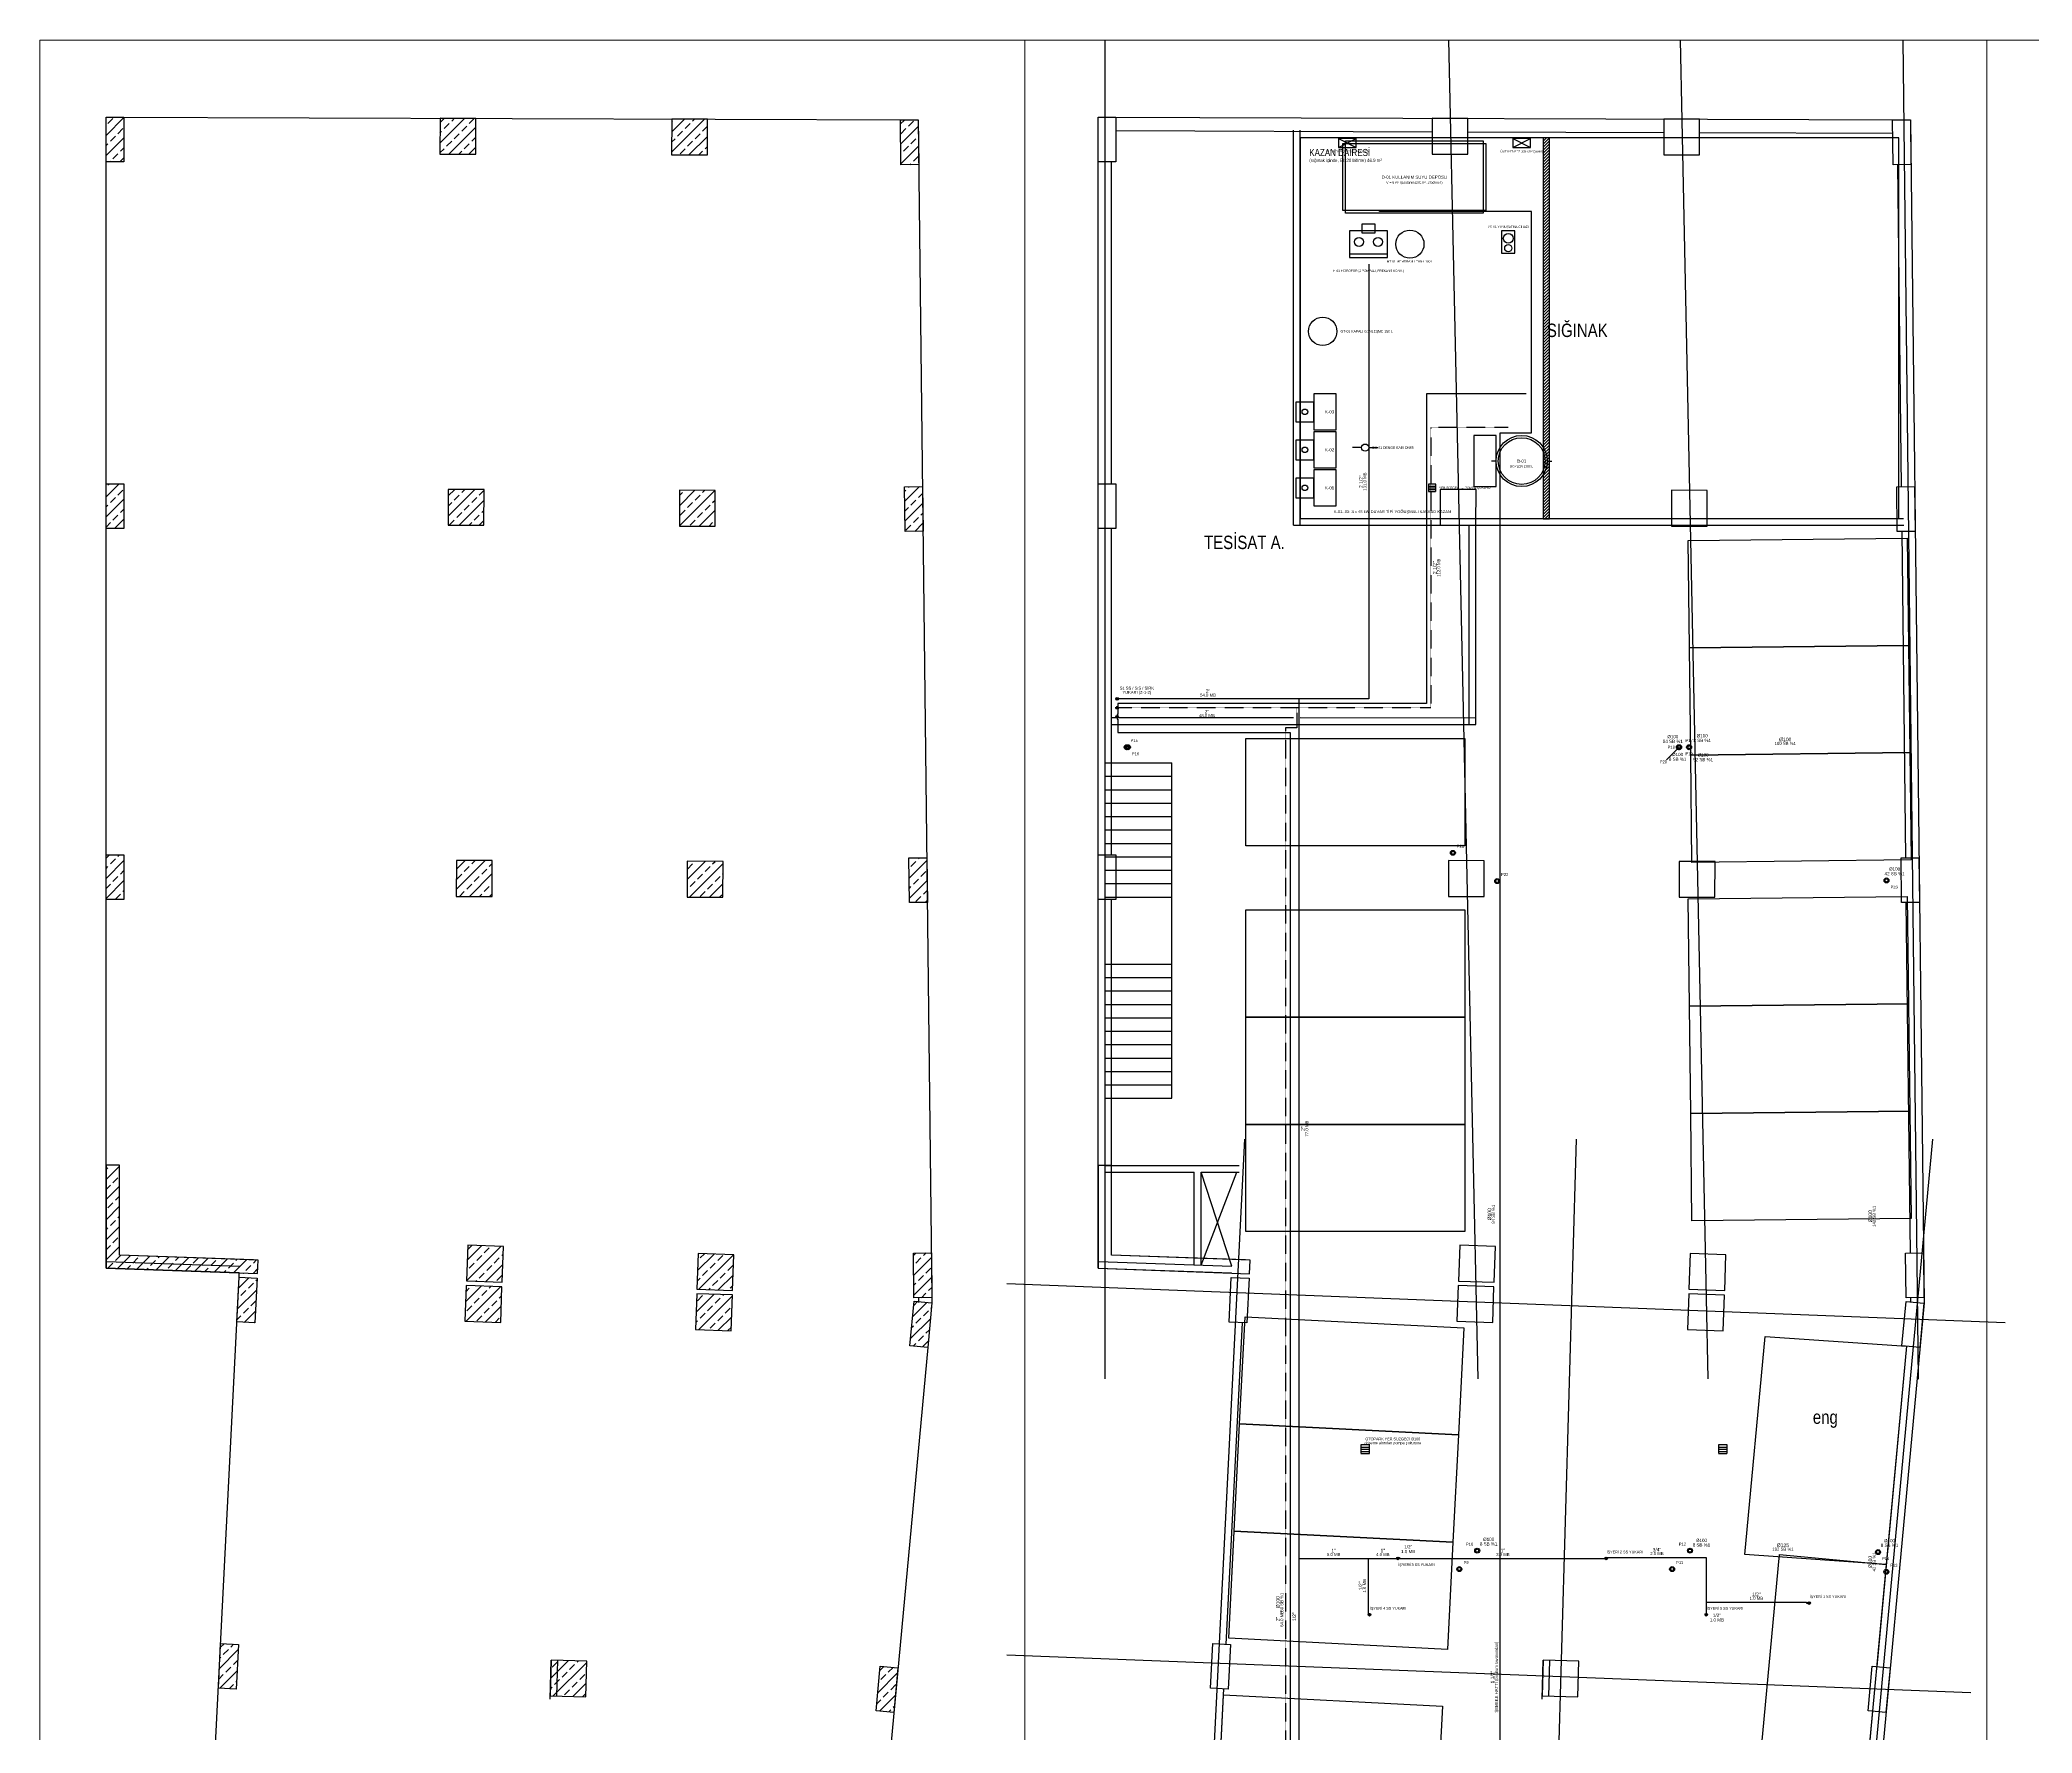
# Model space of a CAD drawing. Header units: centimetres. Extents: x 247996 to 315152, y -468471 to -440326.
# Drawn here: x 248039 to 252495, y -444113 to -440326 of the extents above; entities that cross this region are included whole.
import ezdxf
from ezdxf.enums import TextEntityAlignment as Align

# ---------------------------------------------------------------- set-up
doc = ezdxf.new("R2010")
doc.units = ezdxf.units.CM
for name, pattern in [('0', [500, 500]), ('BASMA HATTI', [0.375, 0.25, -0.125]), ('PIS', [2.625, 2.5, -0.09, -0.035])]:
    doc.linetypes.add(name, pattern=pattern)
for name, color, linetype, lineweight in [('SCOTT-ANTED', 144, 'Continuous', 0), ('SCOTT-MTY-PISSU-CAP', 211, 'Continuous', 30), ('SCOTT-MTY-SICAKSU-BORU', 1, 'BASMA HATTI', 30), ('SCOTT-MTY-SOGUKSU-BORU', 5, '0', 30), ('SCOTT-MTY-TEMIZSU-CAP', 101, 'Continuous', 30)]:
    doc.layers.add(name, color=color, linetype=linetype, lineweight=lineweight)
for name, color, linetype in [('SCOTT-MIM-GUNCEL-BODRUM', 8, 'Continuous'), ('SCOTT-MKDU0', 50, 'Continuous'), ('SCOTT-MTY-CİHAZ', 135, 'Continuous'), ('SCOTT-MTY-MENFEZ', 7, 'Continuous'), ('SCOTT-MTY-PISSU-BORU', 6, 'PIS'), ('SCOTT-MTY-PISSU-KOLON', 211, 'Continuous'), ('SCOTT-MTY-PISSU-KOLONNO', 211, 'Continuous'), ('SCOTT-MTY-SIRKULASYON-BORU', 31, 'Continuous'), ('SCOTT-MTY-TES-SAFT', 8, 'Continuous'), ('SCOTT-MTY-YANGIN-TARAMA', 8, 'Continuous')]:
    doc.layers.add(name, color=color, linetype=linetype)
doc.styles.add('ROTAS', font='arial.ttf')

# ---------------------------------------------------------------- blocks, each defined once
blk = doc.blocks.new('T-YER-SUZGECI')
for p, q in [((-6, 4), (6, 4)), ((-6, 0), (6, 0)), ((-6, -4), (6, -4))]:
    blk.add_line(p, q)
blk.add_lwpolyline([(-8, -8), (8, -8), (8, 8), (-8, 8)], close=True)
blk = doc.blocks.new('T-MENFEZ')
for p, q in [((-20, -10), (20, 10)), ((-20, 10), (20, -10))]:
    blk.add_line(p, q)
blk.add_lwpolyline([(-20, -10), (20, -10), (20, 10), (-20, 10)], close=True)
blk = doc.blocks.new('T-KOLON-T')
blk.add_hatch(color=7).paths.add_polyline_path([(3, 0), (2.8, 1.1), (2.1, 2.1), (1.1, 2.8), (0, 3), (-1.1, 2.8), (-2.1, 2.1), (-2.8, 1.1), (-3, 0), (-2.8, -1.1), (-2.1, -2.1), (-1.1, -2.8), (0, -3), (1.1, -2.8), (2.1, -2.1), (2.8, -1.1)])
blk.add_circle((0, 0), 3)
blk = doc.blocks.new('T-KOLON-P')
for radius in [5.5, 3.5]:
    blk.add_circle((0, 0), radius)

msp = doc.modelspace()

# ---------------------------------------------------------------- hatches: boundary and pattern name
at = {"layer": 'SCOTT-MTY-YANGIN-TARAMA'}
h = msp.add_hatch(dxfattribs=at)
h.set_pattern_fill('ANSI31', scale=1.5, style=0)
h.paths.add_polyline_path([(251401, -441397), (251415, -441397), (251415, -440545), (251401, -440545)])

# ---------------------------------------------------------------- linework, layer by layer
at = {"layer": 'SCOTT-ANTED'}
for p, q in [((276712.4, -440326.5), (248038.8, -440326.5)), ((248038.8, -440326.5), (248038.8, -447826.5)), ((250241.9, -440326.5), (250241.9, -447826.5)), ((252393.4, -440326.5), (252393.4, -447826.5))]:
    msp.add_line(p, q, dxfattribs=at)
at = {"layer": 'SCOTT-MIM-GUNCEL-BODRUM'}
for p, q in [((250420.7, -440326.1), (250420.6, -443320.8)), ((251189, -440326.1), (251254.8, -443320.8)), ((251707.2, -440326.1), (251769.7, -443320.8)), ((252205.4, -440326.3), (252239.7, -443321)), ((250842.8, -441411.5), (250842.8, -440528.2)), ((250857.8, -441411.5), (250857.8, -440528.3)), ((250857.8, -441396.5), (252207.3, -441396.5)), ((250842.8, -441411.5), (252207.4, -441411.5)), ((251235.8, -441857.1), (251235.8, -441411.8)), ((251250.8, -441857.1), (251250.8, -441411.8)), ((250435.9, -441841.9), (250842.8, -441841.9)), ((250857.8, -441841.9), (251250.8, -441842.1)), ((250435.9, -441856.9), (250857.8, -441856.9)), ((250857.8, -441856.9), (251250.8, -441857.1)), ((250420.9, -441943.1), (250570.9, -441943.1)), ((250420.9, -441973.1), (250570.9, -441973.1)), ((250570.9, -442693.1), (250570.9, -441943.1)), ((250420.9, -442003.1), (250570.9, -442003.1)), ((250420.9, -442033.1), (250570.9, -442033.1)), ((250420.9, -442063.1), (250570.9, -442063.1)), ((250420.9, -442093.1), (250570.9, -442093.1)), ((250420.9, -442093.1), (250570.9, -442093.1)), ((250420.9, -442123.1), (250570.9, -442123.1)), ((250420.9, -442153.1), (250570.9, -442153.1)), ((250420.9, -442183.1), (250570.9, -442183.1)), ((250420.9, -442213.1), (250570.9, -442213.1)), ((250420.9, -442243.1), (250570.9, -442243.1)), ((250420.9, -442393.1), (250570.9, -442393.1)), ((250420.9, -442423.1), (250570.9, -442423.1)), ((250420.9, -442453.1), (250570.9, -442453.1)), ((250420.9, -442483.1), (250570.9, -442483.1)), ((250420.9, -442513.1), (250570.9, -442513.1)), ((250420.9, -442543.1), (250570.9, -442543.1)), ((250420.9, -442543.1), (250570.9, -442543.1)), ((250420.9, -442573.1), (250570.9, -442573.1)), ((250420.9, -442603.1), (250570.9, -442603.1)), ((250420.9, -442633.1), (250570.9, -442633.1)), ((250420.9, -442663.1), (250570.9, -442663.1)), ((250420.9, -442693.1), (250570.9, -442693.1)), ((250523.5, -446937.7), (250734.2, -442784.9)), ((251474.6, -442784.9), (251348.2, -447197.8)), ((252271.7, -442784.9), (251847, -447355.1)), ((250420.9, -442843.1), (250720.9, -442843.1)), ((250420.9, -442858.1), (250620.9, -442858.1)), ((250620.9, -443065.7), (250620.9, -442858.1)), ((250635.9, -443066.3), (250635.9, -442858.1)), ((250635.9, -442858.1), (250720.9, -442858.1)), ((250635.9, -443066.3), (250715.8, -442858.1)), ((250705.1, -443068.8), (250635.9, -442858.1)), ((250731.3, -442843.1), (250731.6, -442843.1)), ((250405.9, -443073), (250704.3, -443083.7)), ((250406.5, -443058), (250705.1, -443068.8)), ((250201.8, -443107), (252434.4, -443194.7)), ((250201.8, -443937.6), (252357.5, -444022.3)), ((251398.7, -444037.2), (251401.2, -443949.7)), ((251413.9, -444030.1), (251416.2, -443950.1))]:
    msp.add_line(p, q, dxfattribs=at)
for points in [[(250405.6, -440499), (252222.4, -440505.1), (252252.9, -443150.8), (251829.9, -447705.1), (251537.1, -447613.8), (251584.3, -447105), (250517, -446772.2)], [(250405.7, -443072.9), (250405.6, -440499)], [(250405.6, -440499), (250445.6, -440499), (250445.6, -440599), (250405.6, -440599), (250405.6, -440499)], [(251152.9, -440501.6), (251152.6, -440581.6), (251232.6, -440581.9), (251232.9, -440501.9), (251152.9, -440501.6)], [(251670.9, -440503.4), (251670.6, -440583.4), (251750.6, -440583.6), (251750.9, -440503.6), (251670.9, -440503.4)], [(252182.4, -440505.7), (252222.4, -440505.2), (252223.6, -440605.2), (252183.6, -440605.7), (252182.4, -440505.7)], [(250445.6, -440529.1), (251152.8, -440531.5)], [(250857.8, -441396.5), (252196.7, -441396.5), (252196.7, -440545.1), (250857.8, -440545.1), (250857.8, -441396.5)], [(251232.8, -440531.8), (251670.8, -440533.3)], [(251750.8, -440533.5), (252182.7, -440535)], [(250435.6, -441319), (250435.6, -440599)], [(252193.6, -440605.6), (252201.8, -441325.6)], [(250405.6, -441319), (250445.6, -441319), (250445.6, -441419), (250405.6, -441419), (250405.6, -441319)], [(251171.1, -441331.5), (251170.8, -441411.5), (251250.8, -441411.8), (251251.1, -441331.8), (251171.1, -441331.5)], [(251688.2, -441333.4), (251687.9, -441413.4), (251767.9, -441413.7), (251768.2, -441333.7), (251688.2, -441333.4)], [(252191.8, -441325.7), (252231.8, -441325.3), (252232.9, -441425.3), (252192.9, -441425.7), (252191.8, -441325.7)], [(250435.7, -442148.9), (250435.6, -441419)], [(252215.5, -441440.2), (252218.3, -441680.2), (251728.3, -441685.8), (251725.6, -441445.9), (252215.5, -441440.2)], [(252203, -441425.6), (252211.4, -442155.5)], [(252218.3, -441680.2), (252221, -441920.2), (251731.1, -441925.8), (251728.3, -441685.8), (252218.3, -441680.2)], [(251225.9, -441888.8), (251225.9, -442128.8), (250735.9, -442128.8), (250735.9, -441888.8), (251225.9, -441888.8)], [(252221, -441920.2), (252223.8, -442160.2), (251733.8, -442165.8), (251731.1, -441925.8), (252221, -441920.2)], [(250405.6, -442148.9), (250445.6, -442148.9), (250445.6, -442248.9), (250405.6, -442248.9), (250405.6, -442148.9)], [(252201.5, -442155.6), (252241.5, -442155.2), (252242.6, -442255.2), (252202.6, -442255.6), (252201.5, -442155.6)], [(251189.3, -442161.6), (251189, -442241.6), (251269, -442241.9), (251269.3, -442161.9), (251189.3, -442161.6)], [(251705.6, -442163.4), (251705.3, -442243.4), (251785.3, -442243.6), (251785.6, -442163.6), (251705.6, -442163.4)], [(252215.5, -442241.8), (252218.3, -442481.7), (251728.3, -442487.4), (251725.6, -442247.4), (252215.5, -442241.8)], [(250735.6, -443055.1), (250735.7, -443054.7), (250435.7, -443043.9), (250435.7, -442248.9)], [(251225.9, -442271.4), (251225.9, -442511.4), (250735.9, -442511.4), (250735.9, -442271.4), (251225.9, -442271.4)], [(252212.5, -442255.5), (252221.6, -443039.4)], [(251225.9, -442511.4), (251225.9, -442751.4), (250735.9, -442751.4), (250735.9, -442511.4), (251225.9, -442511.4)], [(252218.3, -442481.7), (252221, -442721.7), (251731.1, -442727.4), (251728.3, -442487.4), (252218.3, -442481.7)], [(252221, -442721.7), (252223.8, -442961.7), (251733.8, -442967.4), (251731.1, -442727.4), (252221, -442721.7)], [(251225.9, -442751.4), (251225.9, -442991.4), (250735.9, -442991.4), (250735.9, -442751.4), (251225.9, -442751.4)], [(250745.5, -443055.4), (250435.6, -443044), (250435.6, -442843.1), (250405.6, -442843.1), (250405.6, -443072.9), (250744, -443085.4), (250745.5, -443055.4)], [(251214.4, -443021.8), (251211.5, -443101.8), (251291.5, -443104.6), (251294.4, -443024.7), (251214.4, -443021.8)], [(251730, -443040.3), (251727.1, -443120.2), (251807.1, -443123.1), (251809.9, -443043.1), (251730, -443040.3)], [(252211.4, -443039.5), (252251.4, -443039), (252252.6, -443139), (252212.6, -443139.5), (252211.4, -443039.5)], [(250703.5, -443093.6), (250743.5, -443095.6), (250738.4, -443195.5), (250698.5, -443193.5), (250703.5, -443093.6)], [(251211.2, -443111.8), (251208.3, -443191.7), (251288.3, -443194.6), (251291.1, -443114.6), (251211.2, -443111.8)], [(251726.8, -443130.2), (251723.9, -443210.2), (251803.9, -443213), (251806.7, -443133.1), (251726.8, -443130.2)], [(252222.7, -443139.4), (252222.8, -443149.6)], [(251223.6, -443206.4), (251211.5, -443446.1), (250722.1, -443421.3), (250734.3, -443181.6), (251223.6, -443206.4)], [(252212.9, -443147.3), (252252.7, -443151), (252243.5, -443250.5), (252203.6, -443246.8), (252212.9, -443147.3)], [(250692.1, -443914.2), (250728.6, -443195)], [(251897.6, -443225.6), (252213.7, -443247.8), (252168.4, -443735.7), (251852.3, -443713.5), (251897.6, -443225.6)], [(252213.7, -443247.8), (252147.2, -443964.2)], [(251211.5, -443446.1), (251199.4, -443685.8), (250710, -443661), (250722.1, -443421.3), (251211.5, -443446.1)], [(251199.4, -443685.8), (251187.2, -443925.5), (250697.9, -443900.7), (250710, -443661), (251199.4, -443685.8)], [(251929.4, -443713.5), (252168.4, -443735.7), (252123.1, -444223.6), (251884.1, -444201.4), (251929.4, -443713.5)], [(250662, -443912.6), (250701.9, -443914.7), (250696.9, -444014.5), (250656.9, -444012.5), (250662, -443912.6)], [(251401.2, -443949.7), (251398.9, -444029.6), (251478.9, -444031.9), (251481.2, -443952), (251401.2, -443949.7)], [(252137.1, -443963.2), (252176.9, -443966.9), (252167.6, -444066.5), (252127.8, -444062.8), (252137.1, -443963.2)], [(250650.1, -444743.2), (250687.1, -444014)], [(251175.8, -444052.4), (251163.6, -444292.1), (250674.2, -444267.3), (250686.4, -444027.6), (251175.8, -444052.4)], [(252137.9, -444063.7), (252070.3, -444791.9)]]:
    msp.add_lwpolyline(points, dxfattribs=at)
at = {"layer": 'SCOTT-MKDU0', "color": 8, "ltscale": 0.03}
for p, q in [((248186.8, -440498.9), (248226.8, -440498.9)), ((248186.8, -440598.9), (248186.8, -440498.9)), ((248186.8, -440540), (248226.8, -440500)), ((248191, -440513.4), (248202.2, -440502.2)), ((248226.8, -440498.9), (248226.8, -440598.9)), ((248934.1, -440501.5), (248933.8, -440581.5)), ((248933.9, -440556.2), (248988.5, -440501.7)), ((248934.1, -440511.2), (248943.7, -440501.5)), ((249014.1, -440501.7), (248934.1, -440501.5)), ((248959.9, -440507.8), (248966.1, -440501.6)), ((248999.2, -440513.4), (249010.4, -440502.2)), ((249013.8, -440581.7), (249014.1, -440501.7)), ((249452.1, -440503.2), (249451.8, -440583.2)), ((249451.8, -440577.1), (249525.5, -440503.5)), ((249452, -440532.1), (249480.7, -440503.3)), ((249532.1, -440503.5), (249452.1, -440503.2)), ((249452.1, -440509.5), (249453.8, -440507.8)), ((249498.7, -440507.8), (249503.1, -440503.4)), ((249531.8, -440583.5), (249532.1, -440503.5)), ((249963.7, -440505.6), (250003.6, -440505.1)), ((249964.8, -440605.6), (249963.7, -440505.6)), ((249963.8, -440514.2), (249972.5, -440505.5)), ((249981.4, -440519), (249992.6, -440507.8)), ((250003.6, -440505.1), (250004.8, -440605.1)), ((248186.8, -440584.9), (248226.8, -440544.9)), ((248196.6, -440552.7), (248207.8, -440541.5)), ((248213.4, -440535.9), (248224.6, -440524.6)), ((248934, -440533.7), (248937.5, -440530.3)), ((248943.1, -440524.6), (248954.3, -440513.4)), ((248948.7, -440563.9), (248959.9, -440552.7)), ((248953.5, -440581.5), (249014, -440521)), ((248965.5, -440547.1), (248976.7, -440535.9)), ((248982.4, -440530.3), (248993.6, -440519)), ((249004.8, -440552.7), (249014, -440543.6)), ((249451.9, -440554.6), (249459.4, -440547.1)), ((249465, -440541.5), (249476.3, -440530.3)), ((249481.9, -440524.6), (249493.1, -440513.4)), ((249487.5, -440563.9), (249498.7, -440552.7)), ((249490.5, -440583.4), (249532, -440541.9)), ((249504.3, -440547.1), (249515.6, -440535.9)), ((249521.2, -440530.3), (249532, -440519.4)), ((249964.3, -440558.6), (250003.8, -440519.1)), ((249964.6, -440535.9), (249975.8, -440524.6)), ((249987, -440558.3), (249998.3, -440547.1)), ((250003.9, -440541.5), (250004.1, -440541.3)), ((248186.8, -440562.4), (248191, -440558.3)), ((248226.8, -440598.9), (248186.8, -440598.9)), ((248195.3, -440598.9), (248196.6, -440597.6)), ((248202.2, -440592), (248213.4, -440580.8)), ((248217.7, -440598.9), (248226.8, -440589.8)), ((248219, -440575.2), (248226.8, -440567.3)), ((248933.8, -440578.8), (248943.1, -440569.5)), ((248933.8, -440581.5), (249013.8, -440581.7)), ((248975.9, -440581.6), (248982.4, -440575.2)), ((248988, -440569.5), (248999.2, -440558.3)), ((248998.3, -440581.7), (249013.9, -440566.1)), ((249451.8, -440583.2), (249531.8, -440583.5)), ((249470.7, -440580.8), (249481.9, -440569.5)), ((249512.9, -440583.5), (249521.2, -440575.2)), ((249526.8, -440569.5), (249531.9, -440564.4)), ((249964.5, -440580.8), (249964.6, -440580.8)), ((249964.8, -440603), (250004.3, -440563.5)), ((249970.2, -440575.2), (249981.4, -440563.9)), ((249992.6, -440597.6), (250003.9, -440586.4)), ((250004.8, -440605.1), (249964.8, -440605.6)), ((249984.9, -440605.3), (249987, -440603.2)), ((248186.8, -441348.2), (248216.1, -441318.9)), ((248186.8, -441318.9), (248226.8, -441318.9)), ((248186.8, -441418.9), (248186.8, -441318.9)), ((248186.8, -441393.1), (248226.8, -441353.1)), ((248191, -441321.6), (248193.7, -441318.9)), ((248196.6, -441360.9), (248207.8, -441349.7)), ((248213.4, -441344.1), (248224.6, -441332.9)), ((248226.8, -441318.9), (248226.8, -441418.9)), ((248952.3, -441331.4), (248952.1, -441411.4)), ((248952.1, -441391.2), (249011.7, -441331.6)), ((249032.3, -441331.7), (248952.3, -441331.4)), ((248952.3, -441346.1), (248966.9, -441331.5)), ((248965.5, -441355.3), (248976.7, -441344.1)), ((248976.7, -441411.5), (249032.2, -441355.9)), ((248982.4, -441338.5), (248989.3, -441331.5)), ((249004.8, -441360.9), (249016, -441349.7)), ((249021.6, -441344.1), (249032.3, -441333.4)), ((249032.1, -441411.7), (249032.3, -441331.7)), ((249469.5, -441333.3), (249469.2, -441413.3)), ((249469.2, -441412.9), (249548.5, -441333.6)), ((249469.3, -441367.9), (249503.8, -441333.4)), ((249469.4, -441345.3), (249476.3, -441338.5)), ((249549.5, -441333.6), (249469.5, -441333.3)), ((249504.3, -441355.3), (249515.6, -441344.1)), ((249521.2, -441338.5), (249526.1, -441333.5)), ((249543.6, -441360.9), (249549.4, -441355.2)), ((249549.2, -441413.6), (249549.5, -441333.6)), ((249973, -441325.6), (250013, -441325.2)), ((249974.2, -441425.6), (249973, -441325.6)), ((249973.2, -441335.5), (249975.8, -441332.9)), ((249973.4, -441357.7), (250005.9, -441325.2)), ((249981.4, -441327.2), (249983.2, -441325.5)), ((249987, -441366.5), (249998.3, -441355.3)), ((250003.9, -441349.7), (250013.2, -441340.3)), ((250013, -441325.2), (250014.2, -441425.2)), ((248186.8, -441370.7), (248191, -441366.5)), ((248202.2, -441400.2), (248213.4, -441389)), ((248205.9, -441418.9), (248226.8, -441398)), ((248219, -441383.4), (248226.8, -441375.6)), ((248952.2, -441368.6), (248959.9, -441360.9)), ((248954.3, -441411.4), (248965.5, -441400.2)), ((248971.1, -441394.6), (248982.4, -441383.4)), ((248988, -441377.8), (248999.2, -441366.5)), ((249010.4, -441400.2), (249021.6, -441389)), ((249021.4, -441411.6), (249032.1, -441401)), ((249027.3, -441383.4), (249032.2, -441378.5)), ((249470.7, -441389), (249481.9, -441377.8)), ((249487.5, -441372.2), (249498.7, -441360.9)), ((249493.1, -441411.4), (249504.3, -441400.2)), ((249509.9, -441394.6), (249521.2, -441383.4)), ((249513.5, -441413.5), (249549.3, -441377.7)), ((249526.8, -441377.8), (249538, -441366.5)), ((249973.7, -441379.9), (249981.4, -441372.2)), ((249973.9, -441402.1), (250013.5, -441362.5)), ((249992.6, -441405.8), (250003.9, -441394.6)), ((250009.5, -441389), (250013.7, -441384.7)), ((248186.8, -441415.6), (248196.6, -441405.8)), ((248226.8, -441418.9), (248186.8, -441418.9)), ((248952.1, -441411.4), (249032.1, -441411.7)), ((248999.1, -441411.6), (249004.8, -441405.8)), ((249469.2, -441413.3), (249549.2, -441413.6)), ((249535.9, -441413.5), (249543.6, -441405.8)), ((250014.2, -441425.2), (249974.2, -441425.6)), ((249975.8, -441422.7), (249987, -441411.4)), ((249995.5, -441425.4), (250014, -441406.9)), ((248186.8, -442156.4), (248194.5, -442148.8)), ((248186.8, -442148.8), (248226.8, -442148.8)), ((248186.8, -442248.8), (248186.8, -442148.8)), ((248196.6, -442169.1), (248207.8, -442157.9)), ((248213.4, -442152.3), (248216.9, -442148.8)), ((248226.8, -442148.8), (248226.8, -442248.8)), ((249982.7, -442155.5), (250022.7, -442155.1)), ((249982.7, -442156.6), (249983.8, -442155.5)), ((249983.8, -442255.5), (249982.7, -442155.5)), ((250003.9, -442157.9), (250006.5, -442155.3)), ((250022.7, -442155.1), (250023.8, -442255.1)), ((248186.8, -442201.3), (248226.8, -442161.3)), ((248186.8, -442178.9), (248191, -442174.8)), ((248202.2, -442208.4), (248213.4, -442197.2)), ((248219, -442191.6), (248226.8, -442183.8)), ((248970.6, -442161.5), (248970.3, -442241.5)), ((248970.3, -442226.1), (249034.7, -442161.7)), ((248970.5, -442181), (248990, -442161.5)), ((249050.6, -442161.7), (248970.6, -442161.5)), ((248971.1, -442202.8), (248982.4, -442191.6)), ((248988, -442186), (248999.2, -442174.8)), ((248999.7, -442241.6), (249050.5, -442190.8)), ((249004.8, -442169.1), (249012.3, -442161.6)), ((249010.4, -442208.4), (249021.6, -442197.2)), ((249027.3, -442191.6), (249038.5, -442180.4)), ((249044.1, -442174.8), (249050.5, -442168.3)), ((249050.3, -442241.7), (249050.6, -442161.7)), ((249486.8, -442163.2), (249486.5, -442243.2)), ((249486.7, -442203.7), (249526.9, -442163.4)), ((249566.8, -442163.5), (249486.8, -442163.2)), ((249487.5, -442180.4), (249498.7, -442169.1)), ((249492, -442243.3), (249566.8, -442168.4)), ((249504.3, -442163.5), (249504.6, -442163.3)), ((249509.9, -442202.8), (249521.2, -442191.6)), ((249526.8, -442186), (249538, -442174.8)), ((249543.6, -442169.1), (249549.3, -442163.5)), ((249549.2, -442208.4), (249560.5, -442197.2)), ((249566.1, -442191.6), (249566.7, -442191)), ((249566.5, -442243.5), (249566.8, -442163.5)), ((249983.2, -442201), (250022.8, -442161.5)), ((249987, -442174.8), (249998.3, -442163.5)), ((249992.6, -442214), (250003.9, -442202.8)), ((250009.5, -442197.2), (250020.7, -442186)), ((248186.8, -442246.2), (248226.8, -442206.2)), ((248186.8, -442223.8), (248196.6, -442214)), ((248207.8, -442247.7), (248219, -442236.5)), ((248224.6, -442230.9), (248226.8, -442228.7)), ((248970.3, -442241.5), (249050.3, -442241.7)), ((248977.4, -442241.5), (248988, -442230.9)), ((248993.6, -442225.3), (249004.8, -442214)), ((249022.1, -442241.6), (249027.3, -442236.5)), ((249032.9, -442230.9), (249044.1, -442219.7)), ((249044.5, -442241.7), (249050.3, -442235.9)), ((249049.7, -442214), (249050.4, -442213.4)), ((249486.5, -442243.2), (249566.5, -442243.5)), ((249486.6, -442226.2), (249487.5, -442225.3)), ((249493.1, -442219.7), (249504.3, -442208.4)), ((249515.6, -442242.1), (249526.8, -442230.9)), ((249532.4, -442225.3), (249543.6, -442214)), ((249536.7, -442243.4), (249566.6, -442213.5)), ((249559.1, -442243.5), (249566.1, -442236.5)), ((249983.5, -442223.2), (249987, -442219.7)), ((249983.7, -442245.4), (250023.3, -442205.9)), ((249998.3, -442253.3), (250009.5, -442242.1)), ((250015.1, -442236.5), (250023.5, -442228.1)), ((248226.8, -442248.8), (248186.8, -442248.8)), ((250023.8, -442255.1), (249983.8, -442255.5)), ((250018.9, -442255.1), (250023.8, -442250.3)), ((248216.8, -442843), (248186.8, -442843)), ((248186.8, -442843), (248186.8, -443072.8)), ((248186.8, -442874.9), (248216.8, -442844.9)), ((248186.8, -442852.4), (248191, -442848.3)), ((248202.2, -442882), (248213.4, -442870.7)), ((248216.8, -443043.9), (248216.8, -442843)), ((248186.8, -442897.3), (248196.6, -442887.6)), ((248186.8, -442919.8), (248216.8, -442889.8)), ((248207.8, -442921.2), (248216.8, -442912.2)), ((248186.8, -442964.7), (248216.8, -442934.7)), ((248191, -442938.1), (248202.2, -442926.9)), ((248213.4, -442960.5), (248216.8, -442957.1)), ((248186.8, -443009.6), (248216.8, -442979.6)), ((248186.8, -442987.1), (248191, -442983)), ((248196.6, -442977.4), (248207.8, -442966.1)), ((248202.2, -443016.7), (248213.4, -443005.4)), ((248186.8, -443032), (248196.6, -443022.3)), ((248186.8, -443054.5), (248216.8, -443024.5)), ((248207.8, -443055.9), (248219, -443044.7)), ((248212.5, -443073.8), (248241.4, -443044.8)), ((248526.8, -443055.3), (248216.8, -443043.9)), ((248516.9, -443054.6), (248217, -443043.8)), ((248247.1, -443061.6), (248258.3, -443050.3)), ((248255.8, -443075.4), (248284.7, -443046.4)), ((248299.1, -443077), (248328, -443048)), ((248303.2, -443050.3), (248306.4, -443047.2)), ((248342.4, -443078.6), (248371.3, -443049.6)), ((248342.5, -443055.9), (248349.7, -443048.8)), ((248995.7, -443021.7), (248992.8, -443101.7)), ((248992.8, -443101.6), (249070.1, -443024.4)), ((248994.5, -443055.1), (249026.7, -443022.8)), ((248995.3, -443031.8), (249004.8, -443022.3)), ((249075.6, -443024.6), (248995.7, -443021.7)), ((249016, -443055.9), (249027.3, -443044.7)), ((249032.9, -443039.1), (249044.1, -443027.9)), ((249055.3, -443061.6), (249066.5, -443050.3)), ((249072.2, -443044.7), (249075, -443041.9)), ((249072.7, -443104.5), (249075.6, -443024.6)), ((249511.2, -443040.2), (249508.4, -443120.1)), ((249509.9, -443078.5), (249546.9, -443041.4)), ((249591.2, -443043), (249511.2, -443040.2)), ((249513, -443120.3), (249590.3, -443043)), ((249515.6, -443050.3), (249525.2, -443040.7)), ((249554.9, -443055.9), (249566.1, -443044.7)), ((249588.3, -443123), (249591.2, -443043)), ((249992.7, -443039.4), (250032.7, -443038.9)), ((249992.7, -443044.6), (249998, -443039.3)), ((249993.8, -443139.4), (249992.7, -443039.4)), ((249993.2, -443089), (250032.8, -443049.5)), ((249998.3, -443061.6), (250009.5, -443050.3)), ((250015.1, -443044.7), (250020.8, -443039.1)), ((250032.7, -443038.9), (250033.8, -443138.9)), ((248186.8, -443072.8), (248525.3, -443085.3)), ((248187.2, -443072.9), (248485.6, -443083.6)), ((248187.7, -443057.9), (248486.3, -443068.6)), ((248191, -443072.8), (248202.2, -443061.6)), ((248234.1, -443074.6), (248241.5, -443067.2)), ((248277.4, -443076.2), (248280.8, -443072.8)), ((248286.4, -443067.2), (248297.6, -443055.9)), ((248325.7, -443072.8), (248336.9, -443061.6)), ((248365, -443078.4), (248376.2, -443067.2)), ((248381.8, -443061.6), (248393, -443050.4)), ((248385.7, -443080.1), (248414.6, -443051.2)), ((248407.3, -443080.9), (248415.5, -443072.8)), ((248421.1, -443067.2), (248432.3, -443055.9)), ((248429, -443081.7), (248457.9, -443052.8)), ((248450.6, -443082.5), (248454.8, -443078.4)), ((248460.4, -443072.8), (248471.6, -443061.6)), ((248472.3, -443083.3), (248501.2, -443054.4)), ((248477.2, -443055.9), (248479.6, -443053.6)), ((248479.7, -443193.4), (248484.8, -443093.5)), ((248483.6, -443116.9), (248506, -443094.6)), ((248484.8, -443093.5), (248524.7, -443095.5)), ((248493.9, -443084.1), (248494.1, -443084)), ((248499.7, -443078.4), (248510.9, -443067.2)), ((248515.6, -443084.9), (248525.8, -443074.7)), ((248516.5, -443061.6), (248522.9, -443055.2)), ((248516.9, -443055), (248516.9, -443054.6)), ((248525.3, -443085.3), (248526.8, -443055.3)), ((248999.2, -443072.8), (249010.4, -443061.6)), ((249021.6, -443095.2), (249032.9, -443084)), ((249036.1, -443103.2), (249074.1, -443065.2)), ((249038.5, -443078.4), (249049.7, -443067.2)), ((249060.9, -443100.8), (249072.2, -443089.6)), ((249521.2, -443089.6), (249532.4, -443078.4)), ((249538, -443072.8), (249549.2, -443061.6)), ((249556.3, -443121.8), (249589.5, -443088.6)), ((249560.5, -443095.2), (249571.7, -443084)), ((249577.3, -443078.4), (249588.5, -443067.2)), ((249993.7, -443133.4), (250033.3, -443093.9)), ((250003.9, -443100.8), (250015.1, -443089.6)), ((250020.7, -443084), (250031.9, -443072.8)), ((248481.2, -443164.2), (248523.4, -443122)), ((248488.4, -443134.5), (248499.7, -443123.3)), ((248505.3, -443117.7), (248516.5, -443106.5)), ((248524.7, -443095.5), (248519.7, -443195.4)), ((248522.1, -443100.8), (248524.6, -443098.4)), ((248992.4, -443111.6), (248989.6, -443191.6)), ((248991.1, -443148.2), (249026.5, -443112.9)), ((248992, -443124.9), (248999.2, -443117.7)), ((249072.4, -443114.5), (248992.4, -443111.6)), ((248992.5, -443191.7), (249069.8, -443114.4)), ((248992.8, -443101.7), (249072.7, -443104.5)), ((249014.5, -443102.4), (249016, -443100.8)), ((249027.3, -443134.5), (249038.5, -443123.3)), ((249044.1, -443117.7), (249048.1, -443113.6)), ((249066.5, -443140.1), (249071.6, -443135)), ((249069.5, -443194.5), (249072.4, -443114.5)), ((249508, -443130.1), (249505.2, -443210)), ((249506.5, -443171.6), (249546.7, -443131.5)), ((249588, -443133), (249508, -443130.1)), ((249508.4, -443120.1), (249588.3, -443123)), ((249509, -443101.8), (249515.6, -443095.2)), ((249509.9, -443145.8), (249521.2, -443134.5)), ((249512.7, -443210.3), (249587.9, -443135.2)), ((249534.7, -443121), (249538, -443117.7)), ((249543.6, -443112.1), (249554.9, -443100.8)), ((249566.1, -443134.5), (249568.3, -443132.3)), ((249582.9, -443117.7), (249588.7, -443111.9)), ((249585.1, -443212.9), (249588, -443133)), ((249993.5, -443111.2), (249998.3, -443106.5)), ((250033.8, -443138.9), (249993.8, -443139.4)), ((250004, -443139.3), (250004.1, -443149.5)), ((250010.4, -443139.2), (250020.7, -443128.9)), ((250026.3, -443123.3), (250033.6, -443116.1)), ((250033.1, -443138.9), (250033.8, -443138.3)), ((248480, -443187.9), (248488.4, -443179.4)), ((248482.4, -443140.6), (248482.8, -443140.1)), ((248494.1, -443173.8), (248505.3, -443162.6)), ((248496.1, -443194.2), (248521, -443169.3)), ((248510.9, -443157), (248522.1, -443145.8)), ((248993.6, -443168.2), (249004.8, -443157)), ((249010.4, -443151.4), (249021.6, -443140.1)), ((249016, -443190.7), (249027.3, -443179.4)), ((249032.9, -443173.8), (249044.1, -443162.6)), ((249035.9, -443193.3), (249070.8, -443158.3)), ((249049.7, -443157), (249060.9, -443145.8)), ((249515.6, -443185), (249526.8, -443173.8)), ((249532.4, -443168.2), (249543.6, -443157)), ((249549.2, -443151.4), (249560.5, -443140.1)), ((249554.9, -443190.7), (249566.1, -443179.4)), ((249556.1, -443211.9), (249586.2, -443181.7)), ((249571.7, -443173.8), (249582.9, -443162.6)), ((249984.9, -443246.7), (249994.1, -443147.1)), ((249991, -443181.1), (250022.3, -443149.8)), ((249993.3, -443156.3), (250001.8, -443147.9)), ((249994.1, -443147.1), (250034, -443150.8)), ((250015.1, -443179.4), (250026.3, -443168.2)), ((250034, -443150.8), (250024.7, -443250.4)), ((250031.9, -443162.6), (250033, -443161.6)), ((248519.7, -443195.4), (248479.7, -443193.4)), ((248517.5, -443195.3), (248519.8, -443193)), ((248989.6, -443191.6), (249069.5, -443194.5)), ((249057.6, -443194), (249066.5, -443185)), ((249505.2, -443210), (249585.1, -443212.9)), ((249505.7, -443194.9), (249509.9, -443190.7)), ((249538, -443207.5), (249549.2, -443196.3)), ((249577.8, -443212.6), (249585.4, -443205)), ((249986.4, -443230.6), (250030.7, -443186.3)), ((249988.7, -443205.8), (249992.6, -443201.9)), ((249998.3, -443196.3), (250009.5, -443185)), ((250003.9, -443235.6), (250015.1, -443224.3)), ((250020.7, -443218.7), (250028.4, -443211.1)), ((250024.7, -443250.4), (249984.9, -443246.7)), ((249992, -443247.4), (249998.3, -443241.2)), ((250012.6, -443249.3), (250026.1, -443235.8)), ((248438.2, -444012.4), (248443.2, -443912.5)), ((248440.4, -443968.3), (248482.6, -443926.2)), ((248442.8, -443921), (248450.9, -443912.9)), ((248443.2, -443912.5), (248483.2, -443914.6)), ((248449.2, -443937.1), (248460.4, -443925.9)), ((248466, -443920.3), (248472.3, -443914)), ((248483.2, -443914.6), (248478.1, -444014.4)), ((248439.2, -443992), (248449.2, -443982)), ((248441.1, -444012.5), (248480.2, -443973.5)), ((248441.6, -443944.7), (248443.5, -443942.7)), ((248454.8, -443976.4), (248466, -443965.2)), ((248471.6, -443959.6), (248481.4, -443949.8)), ((249179.9, -444037), (249182.4, -443949.6)), ((249182.4, -443949.6), (249180.2, -444029.5)), ((249181.3, -443990.8), (249221.4, -443950.7)), ((249262.4, -443951.8), (249182.4, -443949.6)), ((249184.4, -443965.2), (249195.6, -443954)), ((249187.2, -444029.7), (249262.3, -443954.6)), ((249195.1, -444029.9), (249197.4, -443950)), ((249206.9, -443987.6), (249218.1, -443976.4)), ((249223.7, -443970.8), (249234.9, -443959.6)), ((249240.5, -443954), (249243.2, -443951.3)), ((249246.2, -443993.3), (249257.4, -443982)), ((249260.1, -444031.8), (249262.4, -443951.8)), ((249909, -444062.7), (249918.3, -443963.1)), ((249912.8, -444022.6), (249957.1, -443978.3)), ((249917.4, -443973.1), (249926.6, -443963.9)), ((249918.3, -443963.1), (249958.1, -443966.8)), ((249919.7, -443993.3), (249930.9, -443982)), ((249936.5, -443976.4), (249947.1, -443965.8)), ((249958.1, -443966.8), (249948.9, -444066.4)), ((248478.1, -444014.4), (248438.2, -444012.4)), ((248462.5, -444013.6), (248471.6, -444004.5)), ((248477.2, -443998.9), (248479, -443997.1)), ((249180.2, -444029.5), (249260.1, -444031.8)), ((249180.6, -444013.9), (249184.4, -444010.1)), ((249190, -444004.5), (249201.3, -443993.3)), ((249212.5, -444026.9), (249223.7, -444015.7)), ((249229.3, -444010.1), (249240.5, -443998.9)), ((249230.9, -444031), (249261, -444000.9)), ((249252.7, -444031.6), (249260.3, -444024)), ((249916.9, -444063.4), (249952.5, -444027.8)), ((249925.3, -444032.6), (249936.5, -444021.3)), ((249942.1, -444015.7), (249953.3, -444004.5)), ((249948.9, -444066.4), (249909, -444062.7)), ((249910.5, -444047.4), (249919.7, -444038.2)), ((249937.4, -444065.3), (249942.1, -444060.6)), ((249947.7, -444055), (249950.2, -444052.6))]:
    msp.add_line(p, q, dxfattribs=at)
msp.add_lwpolyline([(248186.8, -440498.9), (250003.6, -440505.1), (250033.8, -443138.9), (250034, -443150.8), (250024.8, -443250.4), (249657.9, -447196), (248298.3, -446772.1), (248484.8, -443093.5), (248484.8, -443083.8), (248187.2, -443072.9), (248186.8, -440498.9)], dxfattribs=at)
at = {"layer": 'SCOTT-MTY-CİHAZ'}
for p, q in [((250968.1, -440805), (251052.9, -440805)), ((250995, -441238), (250975, -441238)), ((251011, -441238), (251031, -441238)), ((251295.8, -441268), (251285.8, -441268)), ((251410.2, -441268), (251420.2, -441268))]:
    msp.add_line(p, q, dxfattribs=at)
for points in [[(250959, -440552), (251267, -440552), (251267, -440714), (250959, -440714)], [(251401, -441397), (251415, -441397), (251415, -440545), (251401, -440545)], [(250953, -440558), (251273, -440558), (251273, -440708), (250953, -440708)], [(250968.1, -440813), (251052.9, -440813), (251052.9, -440753), (250968.1, -440753)], [(250995.5, -440758), (251025.5, -440758), (251025.5, -440738), (250995.5, -440738)], [(251308, -440803), (251338, -440803), (251338, -440753), (251308, -440753)], [(250888.5, -441118), (250888.5, -441198), (250938.5, -441198), (250938.5, -441118)], [(250848, -441136), (250848, -441180), (250888.5, -441180), (250888.5, -441136)], [(250848, -441221), (250848, -441265), (250888.5, -441265), (250888.5, -441221)], [(250888.5, -441203), (250888.5, -441283), (250938.5, -441283), (250938.5, -441203)], [(251245.8, -441325.2), (251295.8, -441325.2), (251295.8, -441210.8), (251245.8, -441210.8)], [(250848, -441306), (250848, -441350), (250888.5, -441350), (250888.5, -441306)], [(250888.5, -441288), (250888.5, -441368), (250938.5, -441368), (250938.5, -441288)]]:
    msp.add_lwpolyline(points, close=True, dxfattribs=at)
for centre, radius in [((250989.3, -440778), 10), ((251031.7, -440778), 10), ((251103, -440783), 31.5), ((251323, -440770), 11), ((251323, -440792), 8), ((250908, -440978), 31.7), ((250868.2, -441158), 6.25), ((251353, -441268), 57.2), ((251353, -441268), 52.2), ((250868.2, -441243), 6.25), ((251003, -441238), 8), ((250868.2, -441328), 6.25)]:
    msp.add_circle(centre, radius, dxfattribs=at)
at = {"layer": 'SCOTT-MTY-PISSU-KOLONNO'}
msp.add_line((251705.1, -441908), (251677.1, -441936), dxfattribs=at)
at = {"layer": 'SCOTT-MTY-SICAKSU-BORU'}
for points in [[(251323, -441193), (251150, -441193), (251150, -441820), (250850, -441820)], [(250850, -441820), (250448, -441820)], [(250850, -441820), (250850, -441865), (250825, -441865), (250825, -445850), (250748, -445850)]]:
    msp.add_lwpolyline(points, dxfattribs=at)
at = {"layer": 'SCOTT-MTY-SIRKULASYON-BORU'}
msp.add_lwpolyline([(251363, -441118), (251140, -441118), (251140, -441810), (250450, -441810), (250450, -441835), (250448, -441835), (250448, -441845), (250450, -441845), (250450, -441875), (250835, -441875), (250835, -445830), (250748, -445830)], dxfattribs=at)
at = {"layer": 'SCOTT-MTY-SOGUKSU-BORU'}
for points in [[(250843, -446768), (251305, -446768), (251305, -446770), (251305, -441205), (251375, -441205), (251375, -440710), (251035, -440710), (251035, -440708), (251028, -440708)], [(251011, -440828), (251011, -441800), (250855, -441800)], [(250855, -441800), (250448, -441800)], [(250855, -441800), (250855, -443722)], [(250855, -443722), (250855, -445870), (250748, -445870)], [(250855, -443722), (251010, -443722)], [(251010, -443722), (251010, -443845), (251012.5, -443845), (251012.5, -443848)], [(251010, -443722), (251075, -443722)], [(251075, -443722), (251075, -443720), (251080, -443720), (251080, -443722), (251542, -443722)], [(251075, -443722), (251076, -443722)], [(251542, -443722), (251545, -443722), (251545, -443720), (251766, -443720), (251766, -443820)], [(251766, -443820), (251990, -443820), (251990, -443821.9), (251996, -443821.9)], [(251766, -443820), (251766, -443848)]]:
    msp.add_lwpolyline(points, dxfattribs=at)

# ---------------------------------------------------------------- block references
at = {"layer": 'SCOTT-MTY-MENFEZ'}
for p in [(250963, -440557), (251353, -440557)]:
    msp.add_blockref('T-MENFEZ', p, dxfattribs=at)
at = {"layer": 'SCOTT-MTY-PISSU-BORU'}
msp.add_blockref('T-YER-SUZGECI', (251153, -441328), dxfattribs=at)
at = {"layer": 'SCOTT-MTY-PISSU-BORU', "xscale": 1.2, "yscale": 1.2}
for p in [(251003, -443478), (251803, -443478)]:
    msp.add_blockref('T-YER-SUZGECI', p, dxfattribs=at)
at = {"layer": 'SCOTT-MTY-PISSU-KOLON'}
for p in [(250469.5, -441908), (250472.3, -441908), (251704.7, -441908), (251705.1, -441908), (251727.5, -441908), (251727.5, -441908), (251199.2, -442144.2), (251298.2, -442207.4), (252169, -442205.9), (251253.6, -443704.9), (251729.5, -443704.9), (252150.1, -443708), (251213.6, -443746), (251689.5, -443746), (252168.5, -443752.1)]:
    msp.add_blockref('T-KOLON-P', p, dxfattribs=at)
at = {"layer": 'SCOTT-MTY-SICAKSU-BORU'}
msp.add_blockref('T-KOLON-T', (250448, -441820), dxfattribs=at)
at = {"layer": 'SCOTT-MTY-SIRKULASYON-BORU'}
msp.add_blockref('T-KOLON-T', (250448, -441840), dxfattribs=at)
at = {"layer": 'SCOTT-MTY-SOGUKSU-BORU'}
for p in [(250448, -441800), (251076, -443722), (251542, -443722), (251012.5, -443848), (251766, -443848), (251995.9, -443821.9)]:
    msp.add_blockref('T-KOLON-T', p, dxfattribs=at)

# ---------------------------------------------------------------- texts
at = {"layer": 'SCOTT-MIM-GUNCEL-BODRUM', "style": 'ROTAS', "width": 0.8}
for s, p in [('SIĞINAK', (251409.4, -440999.7)), ('TESİSAT A.', (250642.6, -441473.9)), ('eng', (252004.2, -443430.2))]:
    msp.add_text(s, height=30, dxfattribs=at).set_placement(p, align=Align.BOTTOM_LEFT)
at = {"layer": 'SCOTT-MTY-CİHAZ', "style": 'ROTAS', "width": 0.8}
for s, height, p in [('(sığınak içinde, EI120 bölme) 46.9 m²', 7, (250878, -440592)), ('KAZAN DAİRESİ', 16, (250878, -440570)), ('K-01..03: 3 x 45 kW DUVAR TİPİ YOĞUŞMALI KASKAD KAZAN', 6.5, (250933, -441378))]:
    msp.add_text(s, height=height, dxfattribs=at).set_placement(p, align=Align.TOP_LEFT)
for s, height, p in [('D-01 KULLANIM SUYU DEPOSU', 7, (251113, -440633)), ('V = 6 m³ (paslanmaz/CTP, 2 bölmeli)', 5.5, (251113, -440645)), ('B-01', 7, (251353, -441268)), ('BOYLER 1000 L', 5, (251353, -441280))]:
    msp.add_text(s, height=height, dxfattribs=at).set_placement(p, align=Align.MIDDLE_CENTER)
msp.add_text('YC-01 YUMUŞATMA CİHAZI', height=5, dxfattribs=at).set_placement((251323, -440748), align=Align.BOTTOM_CENTER)
for s, p in [('MT-01 MEMBRANLI TANK 100 L', (251103, -440819)), ('H-01 HİDROFOR (2 POMPALI, FREKANS KONV.)', (251010.5, -440840))]:
    msp.add_text(s, height=5, dxfattribs=at).set_placement(p, align=Align.TOP_CENTER)
for s, height, p in [('GT-01 KAPALI GENLEŞME 150 L', 5.5, (250948, -440978)), ('K-03', 7, (250913, -441158)), ('K-02', 7, (250913, -441243)), ('DK-01 DENGE KABI DN65', 5.5, (251019, -441238)), ('K-01', 7, (250913, -441328))]:
    msp.add_text(s, height=height, dxfattribs=at).set_placement(p, align=Align.MIDDLE_LEFT)
at = {"layer": 'SCOTT-MTY-MENFEZ', "style": 'ROTAS', "width": 0.8}
for s, p in [('ALT MENFEZ 675 cm² (+0,30)', (250963, -440573)), ('ÜST MENFEZ 338 cm² (tavan)', (251353, -440573))]:
    msp.add_text(s, height=5, dxfattribs=at).set_placement(p, align=Align.TOP_CENTER)
at = {"layer": 'SCOTT-MTY-PISSU-CAP', "style": 'ROTAS', "width": 0.8}
msp.add_text('YER SÜZGECİ → POMPA ÇUKURU', height=5, dxfattribs=at).set_placement((251168, -441328), align=Align.MIDDLE_LEFT)
for s, height, p in [('84 SB %1', 7.2, (251691.1, -441894.8)), ('Ø100', 7.2, (251691.1, -441884.3)), ('8 SB %1', 7.2, (251756.8, -441892.8)), ('Ø100', 7.2, (251756.8, -441882.3)), ('Ø100', 8, (251942.5, -441890.6)), ('8 SB %1', 7.2, (251701.8, -441934.7)), ('Ø100', 7.2, (251701.8, -441924.2)), ('92 SB %1', 7.2, (251758.9, -441935.7)), ('Ø100', 7.2, (251758.9, -441925.2)), ('100 SB %1', 6.8, (251942.5, -441899.4)), ('42 SB %1', 7.2, (252187.1, -442190.7)), ('Ø100', 7.2, (252187.1, -442180.2)), ('OTOPARK YER SÜZGECİ Ø100', 6, (251064.9, -443455)), ('döşeme altından pompa çukuruna', 6, (251064.9, -443463.7)), ('8 SB %1', 7.2, (251279.2, -443689.7)), ('Ø100', 7.2, (251279.2, -443679.3)), ('8 SB %1', 7.2, (251755.1, -443692.2)), ('Ø100', 7.2, (251755.1, -443681.8)), ('192 SB %1', 6.8, (251937.2, -443701.4)), ('Ø125', 8, (251937.2, -443692.6)), ('8 SB %1', 7.2, (252175.7, -443692.8)), ('Ø100', 7.2, (252175.7, -443682.3))]:
    msp.add_text(s, height=height, dxfattribs=at).set_placement(p, align=Align.MIDDLE_CENTER)
for s, height, p in [('Ø100', 8, (251280.9, -442952.5)), ('84 SB %1', 6.8, (251289.6, -442952.5)), ('Ø100', 8, (252132.6, -442957)), ('142 SB %1', 6.8, (252141.4, -442957)), ('42 SB %1', 6.8, (252141.4, -443730.1)), ('Ø100', 8, (252132.6, -443730.1)), ('50 SB %1', 6.8, (250816.4, -443820)), ('Ø100', 8, (250807.6, -443820))]:
    msp.add_text(s, height=height, rotation=90, dxfattribs=at).set_placement(p, align=Align.MIDDLE_CENTER)
at = {"layer": 'SCOTT-MTY-PISSU-KOLONNO', "style": 'ROTAS', "width": 0.8}
for s, p in [('P15', (250486.5, -441893.3)), ('P17', (251727.5, -441893.3)), ('P16', (250489.3, -441922.7)), ('P18', (251687.7, -441908)), ('P19', (251727.5, -441922.7)), ('P20', (251670.1, -441940.7)), ('P21', (251216.1, -442129.4)), ('P22', (251315.2, -442192.7)), ('P23', (252186, -442220.6)), ('P10', (251236.6, -443690.2)), ('P12', (251712.5, -443690.2)), ('P9', (251228.7, -443731.3)), ('P11', (251706.5, -443731.3)), ('P14', (252167.1, -443722.7)), ('P13', (252185.4, -443737.4))]:
    msp.add_text(s, height=6.5, dxfattribs=at).set_placement(p, align=Align.MIDDLE_CENTER)
at = {"layer": 'SCOTT-MTY-TEMIZSU-CAP', "style": 'ROTAS', "width": 0.8}
for s, height, p in [('2 1/2"', 8, (250993.6, -441314)), ('131.0 MB', 6.8, (251002.4, -441314)), ('112.0 MB', 6.8, (251167.4, -441506.5)), ('2 1/2"', 8, (251158.6, -441506.5)), ('2"', 8, (250863.6, -442761)), ('77.0 MB', 6.8, (250872.4, -442761)), ('1/2"', 8, (250992.6, -443783.5)), ('1.0 MB', 6.8, (251001.4, -443783.5)), ('64.0 MB', 6.8, (250816.4, -443857.5)), ('1/2"', 8, (250844.4, -443852.5)), ('2"', 8, (250807.6, -443857.5)), ('ŞEBEKE HATTI (bodrum tavanından)', 6.8, (251296.4, -443987.5)), ('1 1/2"', 8, (251287.6, -443987.5))]:
    msp.add_text(s, height=height, rotation=90, dxfattribs=at).set_placement(p, align=Align.MIDDLE_CENTER)
for s, height, p in [('54.0 MB', 6.8, (250651.5, -441791.4)), ('2"', 8, (250651.5, -441782.6)), ('48.0 MB', 6.8, (250649, -441837.4)), ('2"', 8, (250649, -441828.6)), ('5.0 MB', 6.8, (250932.5, -443713.4)), ('1"', 8, (250932.5, -443704.6)), ('4.0 MB', 6.8, (251042.5, -443713.4)), ('1"', 8, (251042.5, -443704.6)), ('1.0 MB', 7.2, (251099.1, -443706.8)), ('1/2"', 7.2, (251099.1, -443696.3)), ('3.0 MB', 6.8, (251311, -443713.4)), ('1"', 8, (251311, -443704.6)), ('İŞYERİ 2 SS YUKARI', 6, (251583.7, -443707.7)), ('2.0 MB', 6.8, (251655.5, -443711.4)), ('3/4"', 8, (251655.5, -443702.6)), ('İŞYERİ 3 SS YUKARI', 6, (251117.7, -443736.3)), ('1/2"', 8, (251878, -443802.6)), ('İŞYERİ 1 SS YUKARI', 6, (252037.7, -443807.5)), ('İŞYERİ 4 SS YUKARI', 6, (251054.2, -443833.7)), ('İŞYERİ 5 SS YUKARI', 6, (251807.7, -443833.7)), ('1/2"', 7.2, (251789.6, -443849.2)), ('1.0 MB', 6.8, (251878, -443811.4)), ('1.0 MB', 7.2, (251789.6, -443859.7))]:
    msp.add_text(s, height=height, dxfattribs=at).set_placement(p, align=Align.MIDDLE_CENTER)
at = {"layer": 'SCOTT-MTY-TES-SAFT', "style": 'ROTAS', "width": 0.8}
for s, p in [('Ş1 SS / SıS / SİRK', (250492.3, -441775.9)), ('YUKARI (Z-1-2)', (250492.3, -441785.3))]:
    msp.add_text(s, height=6.5, dxfattribs=at).set_placement(p, align=Align.MIDDLE_CENTER)

doc.saveas('drawing.dxf')
